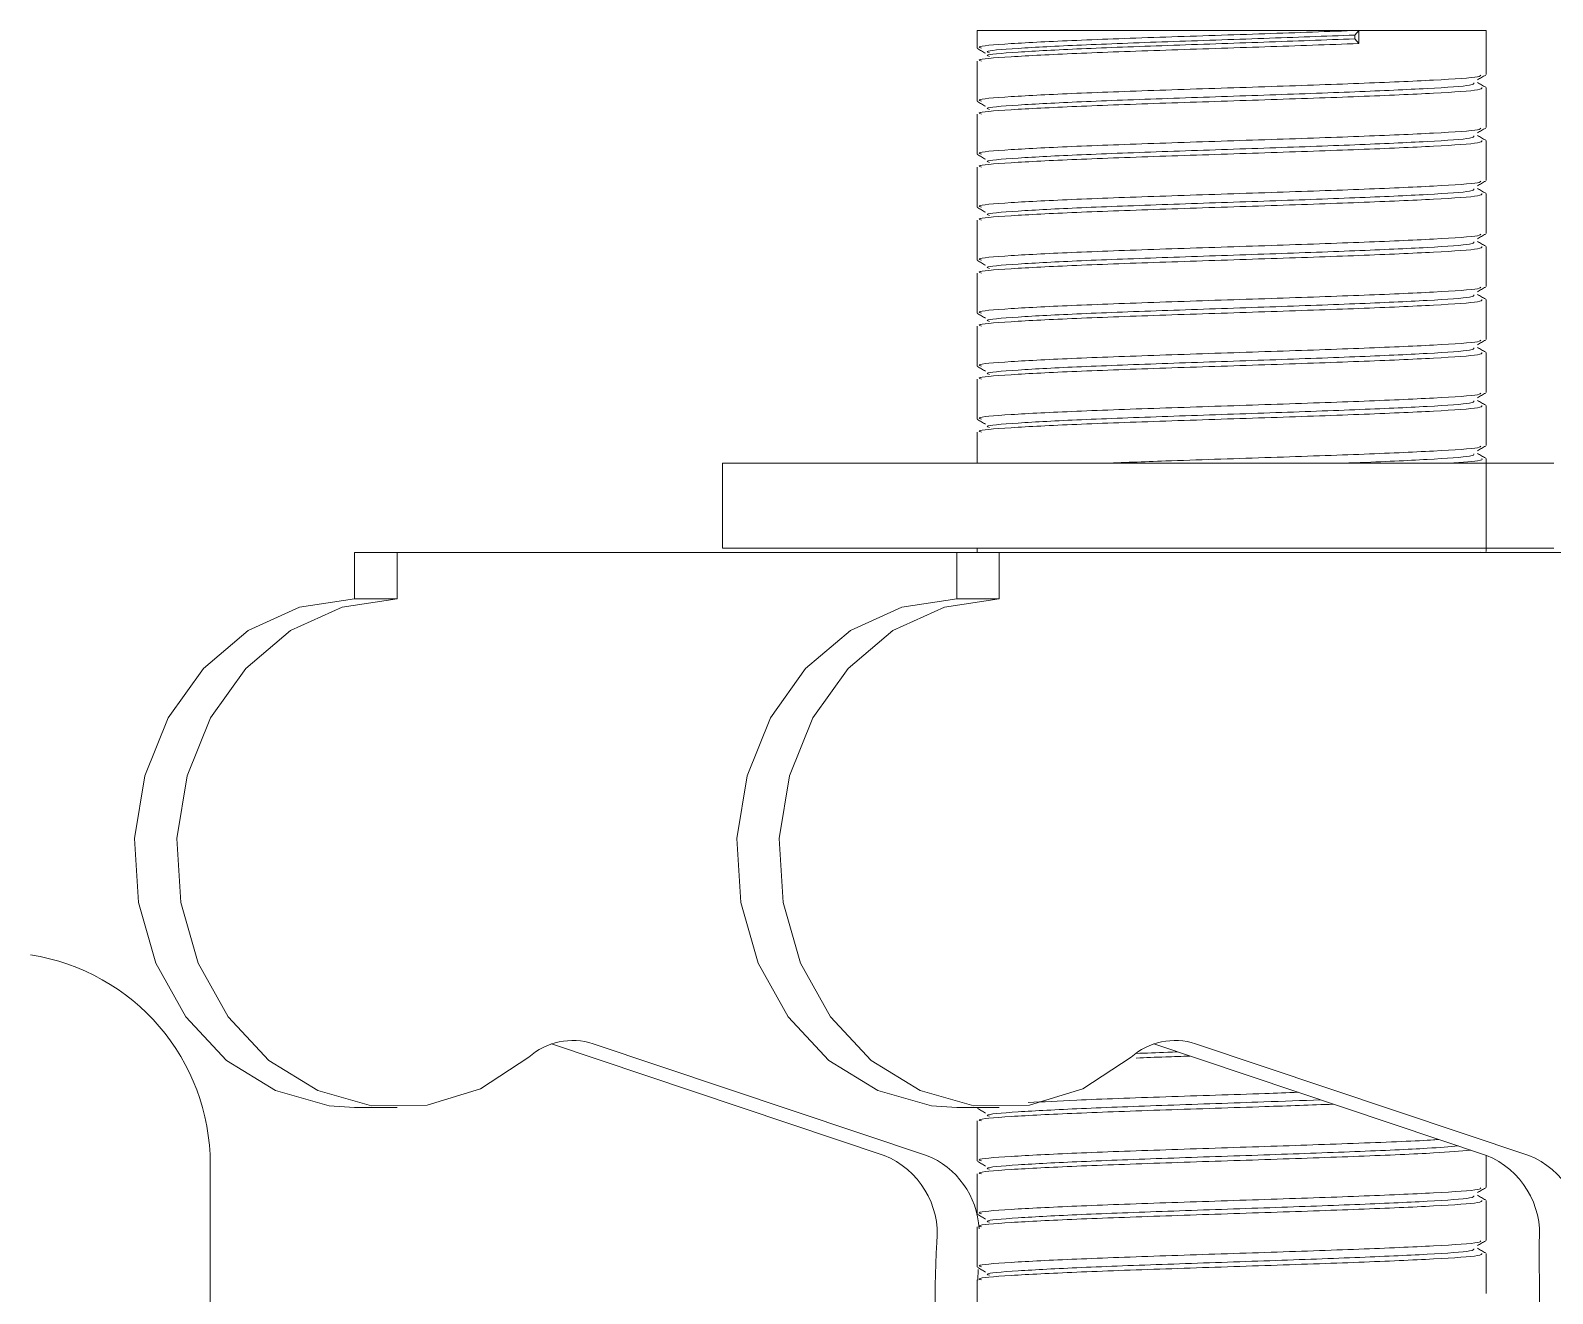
# Model space of a CAD drawing. Header units: millimetres. Extents: x 30710 to 48779, y -19256 to -8564.
# Drawn here: x 32360.98 to 32396.86, y -13469.74 to -13439.94 of the extents above; entities that cross this region are included whole.
import ezdxf

# ---------------------------------------------------------------- set-up
doc = ezdxf.new("R2010")
doc.units = ezdxf.units.MM
doc.header["$LTSCALE"] = 10
doc.layers.add('粗实线', color=4, linetype='Continuous', lineweight=18)

msp = doc.modelspace()

# ---------------------------------------------------------------- linework, layer by layer
at = {"layer": '粗实线'}
for p, q in [((32383.298, -13439.94), (32383.298, -13440.357)), ((32383.298, -13439.94), (32392.298, -13439.94)), ((32392.203, -13440.05), (32392.298, -13439.94)), ((32392.298, -13439.94), (32392.298, -13440.249)), ((32392.298, -13439.94), (32395.298, -13439.94)), ((32395.298, -13440.982), (32395.298, -13439.94)), ((32392.203, -13440.138), (32392.203, -13440.05)), ((32392.298, -13440.249), (32392.203, -13440.138)), ((32383.298, -13440.665), (32383.298, -13441.607)), ((32395.298, -13442.232), (32395.298, -13441.29)), ((32383.298, -13441.915), (32383.298, -13442.857)), ((32395.298, -13443.482), (32395.298, -13442.54)), ((32383.298, -13443.165), (32383.298, -13444.107)), ((32395.298, -13444.732), (32395.298, -13443.79)), ((32383.298, -13444.415), (32383.298, -13445.357)), ((32395.298, -13445.982), (32395.298, -13445.04)), ((32383.298, -13445.665), (32383.298, -13446.607)), ((32395.298, -13447.232), (32395.298, -13446.29)), ((32383.298, -13446.915), (32383.298, -13447.857)), ((32395.298, -13448.482), (32395.298, -13447.54)), ((32383.298, -13448.165), (32383.298, -13449.107)), ((32395.298, -13449.732), (32395.298, -13448.79)), ((32383.298, -13449.415), (32383.298, -13450.152)), ((32377.298, -13450.152), (32377.298, -13452.152)), ((32395.298, -13450.152), (32377.298, -13450.152)), ((32395.298, -13450.152), (32395.298, -13450.04)), ((32395.298, -13450.152), (32395.298, -13452.152)), ((32396.898, -13450.152), (32395.298, -13450.152)), ((32395.298, -13452.152), (32377.298, -13452.152)), ((32383.298, -13452.152), (32383.298, -13452.252)), ((32395.298, -13452.232), (32395.298, -13452.152)), ((32396.898, -13452.152), (32395.298, -13452.152)), ((32369.622, -13452.252), (32368.622, -13452.252)), ((32368.622, -13452.252), (32368.622, -13453.352)), ((32369.622, -13452.252), (32369.622, -13453.352)), ((32382.822, -13452.252), (32369.622, -13452.252)), ((32382.822, -13452.252), (32383.822, -13452.252)), ((32382.822, -13452.252), (32382.822, -13453.352)), ((32383.822, -13452.252), (32383.822, -13453.352)), ((32409.392, -13452.252), (32383.822, -13452.252)), ((32395.172, -13452.244), (32395.155, -13452.252)), ((32395.273, -13452.252), (32395.288, -13452.244)), ((32368.622, -13453.352), (32369.622, -13453.352)), ((32383.822, -13453.352), (32382.822, -13453.352)), ((32373.265, -13463.85), (32381.104, -13466.477)), ((32374.247, -13463.844), (32382.104, -13466.477)), ((32387.465, -13463.85), (32395.304, -13466.477)), ((32388.447, -13463.844), (32396.304, -13466.477)), ((32368.622, -13465.352), (32369.622, -13465.352)), ((32382.822, -13465.352), (32383.822, -13465.352)), ((32383.298, -13465.352), (32383.298, -13465.357)), ((32383.298, -13465.665), (32383.298, -13466.607)), ((32395.298, -13467.232), (32395.298, -13466.475)), ((32365.22, -13483.94), (32365.22, -13466.691)), ((32383.298, -13466.915), (32383.298, -13467.857)), ((32395.298, -13468.482), (32395.298, -13467.54)), ((32383.298, -13468.165), (32383.298, -13469.107)), ((32395.298, -13469.732), (32395.298, -13468.79)), ((32383.321, -13469.166), (32383.315, -13469.418)), ((32383.298, -13469.415), (32383.298, -13470.357))]:
    msp.add_line(p, q, dxfattribs=at)
for points in [[(32368.622, -13453.352), (32367.326, -13453.542), (32366.112, -13454.099), (32365.056, -13454.989), (32364.226, -13456.154), (32363.674, -13457.522), (32363.435, -13459.006), (32363.524, -13460.511), (32363.936, -13461.943), (32364.644, -13463.212), (32365.603, -13464.236), (32366.754, -13464.951), (32368.023, -13465.312), (32368.622, -13465.352)], [(32369.622, -13453.352), (32368.326, -13453.542), (32367.112, -13454.099), (32366.056, -13454.989), (32365.226, -13456.154), (32364.674, -13457.522), (32364.435, -13459.006), (32364.524, -13460.511), (32364.936, -13461.943), (32365.644, -13463.212), (32366.603, -13464.236), (32367.754, -13464.951), (32369.023, -13465.312), (32370.33, -13465.297), (32371.592, -13464.905), (32372.729, -13464.162)], [(32382.822, -13453.352), (32381.526, -13453.542), (32380.312, -13454.099), (32379.256, -13454.989), (32378.426, -13456.154), (32377.874, -13457.522), (32377.635, -13459.006), (32377.724, -13460.511), (32378.136, -13461.943), (32378.844, -13463.212), (32379.803, -13464.236), (32380.954, -13464.951), (32382.223, -13465.312), (32382.822, -13465.352)], [(32383.822, -13453.352), (32382.526, -13453.542), (32381.312, -13454.099), (32380.256, -13454.989), (32379.426, -13456.154), (32378.874, -13457.522), (32378.635, -13459.006), (32378.724, -13460.511), (32379.136, -13461.943), (32379.844, -13463.212), (32380.803, -13464.236), (32381.954, -13464.951), (32383.223, -13465.312), (32384.53, -13465.297), (32385.792, -13464.905), (32386.929, -13464.162)], [(32396.549, -13468.531), (32396.566, -13471.457), (32396.952, -13474.349), (32397.7, -13477.145), (32398.793, -13479.785), (32400.208, -13482.212), (32401.914, -13484.376), (32403.876, -13486.228), (32406.051, -13487.73), (32408.392, -13488.85)]]:
    msp.add_lwpolyline(points, dxfattribs=at)
for centre, radius, start, end in [((32360.22, -13466.691), 5, 0, 81.2538), ((32373.763, -13465.319), 1.552, 71.8249, 131.8021), ((32387.963, -13465.319), 1.552, 71.8249, 131.8021), ((32380.359, -13468.333), 2, 354.3295, 68.1377), ((32381.38, -13468.307), 1.967, 2.8599, 68.4275), ((32394.559, -13468.333), 2, 354.3295, 68.1377), ((32395.559, -13468.333), 2, 354.3295, 68.1377), ((32405.166, -13469.87), 22.856, 176.6421, 196.9094)]:
    msp.add_arc(centre, radius, start, end, dxfattribs=at)
for points, knots in [([(32392.298, -13439.94), (32391.573, -13439.966), (32390.122, -13440.018), (32387.702, -13440.096), (32385.541, -13440.174), (32384.006, -13440.252), (32383.259, -13440.313), (32383.372, -13440.348), (32383.4, -13440.357)], [0, 0, 0, 0, 1.691189, 3.382378, 5.073568, 6.764757, 8.455946, 9.018059, 9.018059, 9.018059, 9.018059]), ([(32392.298, -13440.249), (32391.573, -13440.275), (32390.122, -13440.327), (32387.702, -13440.405), (32385.541, -13440.483), (32384.006, -13440.561), (32383.259, -13440.622), (32383.372, -13440.657), (32383.4, -13440.665)], [0, 0, 0, 0, 1.691189, 3.382378, 5.073568, 6.764757, 8.455946, 9.018059, 9.018059, 9.018059, 9.018059]), ([(32392.203, -13440.05), (32391.5, -13440.076), (32390.096, -13440.128), (32387.753, -13440.206), (32385.661, -13440.285), (32384.175, -13440.363), (32383.451, -13440.423), (32383.561, -13440.458), (32383.588, -13440.467)], [0, 0, 0, 0, 1.637573, 3.275145, 4.912718, 6.550291, 8.187864, 8.732206, 8.732206, 8.732206, 8.732206]), ([(32392.203, -13440.138), (32391.5, -13440.164), (32390.096, -13440.217), (32387.753, -13440.295), (32385.661, -13440.373), (32384.175, -13440.451), (32383.452, -13440.512), (32383.561, -13440.546), (32383.588, -13440.555)], [0, 0, 0, 0, 1.63794, 3.275879, 4.913819, 6.551759, 8.189698, 8.731969, 8.731969, 8.731969, 8.731969]), ([(32383.308, -13440.369), (32383.34, -13440.387), (32383.404, -13440.424), (32383.467, -13440.461), (32383.499, -13440.48)], [0, 0, 0, 0, 0.1104787, 0.2209528, 0.2209528, 0.2209528, 0.2209528]), ([(32395.172, -13440.994), (32395.169, -13441.007), (32395.159, -13441.046), (32394.153, -13441.112), (32392.384, -13441.19), (32390.099, -13441.268), (32387.708, -13441.346), (32385.54, -13441.424), (32384.007, -13441.502), (32383.259, -13441.563), (32383.372, -13441.598), (32383.4, -13441.607)], [0, 0, 0, 0, 0.778444, 2.29667, 3.814896, 5.333123, 6.851349, 8.369575, 9.887802, 11.406028, 11.910652, 11.910652, 11.910652, 11.910652]), ([(32395.097, -13441.105), (32395.129, -13441.086), (32395.192, -13441.049), (32395.256, -13441.012), (32395.288, -13440.994)], [0, 0, 0, 0, 0.1104741, 0.2209528, 0.2209528, 0.2209528, 0.2209528]), ([(32395.196, -13441.29), (32395.197, -13441.308), (32395.198, -13441.351), (32394.16, -13441.421), (32392.382, -13441.499), (32390.099, -13441.577), (32387.708, -13441.655), (32385.54, -13441.733), (32384.007, -13441.811), (32383.259, -13441.872), (32383.372, -13441.907), (32383.4, -13441.915)], [0, 0, 0, 0, 0.99652, 2.48916, 3.9818, 5.47444, 6.967079, 8.459719, 9.952359, 11.444999, 11.941118, 11.941118, 11.941118, 11.941118]), ([(32395.008, -13441.18), (32395.009, -13441.197), (32395.01, -13441.241), (32394.005, -13441.31), (32392.284, -13441.388), (32390.074, -13441.467), (32387.759, -13441.545), (32385.659, -13441.623), (32384.175, -13441.701), (32383.452, -13441.762), (32383.561, -13441.796), (32383.588, -13441.805)], [0, 0, 0, 0, 0.965107, 2.410762, 3.856417, 5.302072, 6.747726, 8.193381, 9.639036, 11.084691, 11.563302, 11.563302, 11.563302, 11.563302]), ([(32395.288, -13441.279), (32395.256, -13441.261), (32395.192, -13441.224), (32395.128, -13441.187), (32395.096, -13441.168)], [0, 0, 0, 0, 0.1104904, 0.2209761, 0.2209761, 0.2209761, 0.2209761]), ([(32383.308, -13441.619), (32383.34, -13441.637), (32383.404, -13441.674), (32383.467, -13441.711), (32383.499, -13441.73)], [0, 0, 0, 0, 0.1104787, 0.2209528, 0.2209528, 0.2209528, 0.2209528]), ([(32395.172, -13442.244), (32395.169, -13442.257), (32395.159, -13442.296), (32394.153, -13442.362), (32392.384, -13442.44), (32390.099, -13442.518), (32387.708, -13442.596), (32385.54, -13442.674), (32384.007, -13442.752), (32383.259, -13442.813), (32383.372, -13442.848), (32383.4, -13442.857)], [0, 0, 0, 0, 0.778444, 2.29667, 3.814896, 5.333123, 6.851349, 8.369575, 9.887802, 11.406028, 11.910652, 11.910652, 11.910652, 11.910652]), ([(32395.008, -13442.43), (32395.009, -13442.447), (32395.01, -13442.491), (32394.005, -13442.56), (32392.284, -13442.638), (32390.074, -13442.717), (32387.759, -13442.795), (32385.659, -13442.873), (32384.175, -13442.951), (32383.452, -13443.012), (32383.561, -13443.046), (32383.588, -13443.055)], [0, 0, 0, 0, 0.965107, 2.410762, 3.856417, 5.302072, 6.747726, 8.193381, 9.639036, 11.084691, 11.563302, 11.563302, 11.563302, 11.563302]), ([(32395.288, -13442.529), (32395.256, -13442.511), (32395.192, -13442.474), (32395.128, -13442.437), (32395.096, -13442.418)], [0, 0, 0, 0, 0.1104904, 0.2209761, 0.2209761, 0.2209761, 0.2209761]), ([(32395.097, -13442.355), (32395.129, -13442.336), (32395.192, -13442.299), (32395.256, -13442.262), (32395.288, -13442.244)], [0, 0, 0, 0, 0.1104741, 0.2209528, 0.2209528, 0.2209528, 0.2209528]), ([(32395.196, -13442.54), (32395.197, -13442.558), (32395.198, -13442.601), (32394.16, -13442.671), (32392.382, -13442.749), (32390.099, -13442.827), (32387.708, -13442.905), (32385.54, -13442.983), (32384.007, -13443.061), (32383.259, -13443.122), (32383.372, -13443.157), (32383.4, -13443.165)], [0, 0, 0, 0, 0.99652, 2.48916, 3.9818, 5.47444, 6.967079, 8.459719, 9.952359, 11.444999, 11.941118, 11.941118, 11.941118, 11.941118]), ([(32383.308, -13442.869), (32383.34, -13442.887), (32383.404, -13442.924), (32383.467, -13442.961), (32383.499, -13442.98)], [0, 0, 0, 0, 0.1104787, 0.2209528, 0.2209528, 0.2209528, 0.2209528]), ([(32395.172, -13443.494), (32395.169, -13443.507), (32395.159, -13443.546), (32394.153, -13443.612), (32392.384, -13443.69), (32390.099, -13443.768), (32387.708, -13443.846), (32385.54, -13443.924), (32384.007, -13444.002), (32383.259, -13444.063), (32383.372, -13444.098), (32383.4, -13444.107)], [0, 0, 0, 0, 0.778444, 2.29667, 3.814896, 5.333123, 6.851349, 8.369575, 9.887802, 11.406028, 11.910652, 11.910652, 11.910652, 11.910652]), ([(32395.097, -13443.605), (32395.129, -13443.586), (32395.192, -13443.549), (32395.256, -13443.512), (32395.288, -13443.494)], [0, 0, 0, 0, 0.1104741, 0.2209528, 0.2209528, 0.2209528, 0.2209528]), ([(32395.196, -13443.79), (32395.197, -13443.808), (32395.198, -13443.851), (32394.16, -13443.921), (32392.382, -13443.999), (32390.099, -13444.077), (32387.708, -13444.155), (32385.54, -13444.233), (32384.007, -13444.311), (32383.259, -13444.372), (32383.372, -13444.407), (32383.4, -13444.415)], [0, 0, 0, 0, 0.99652, 2.48916, 3.9818, 5.47444, 6.967079, 8.459719, 9.952359, 11.444999, 11.941118, 11.941118, 11.941118, 11.941118]), ([(32395.008, -13443.68), (32395.009, -13443.697), (32395.01, -13443.741), (32394.005, -13443.81), (32392.284, -13443.888), (32390.074, -13443.967), (32387.759, -13444.045), (32385.659, -13444.123), (32384.175, -13444.201), (32383.452, -13444.262), (32383.561, -13444.296), (32383.588, -13444.305)], [0, 0, 0, 0, 0.965107, 2.410762, 3.856417, 5.302072, 6.747726, 8.193381, 9.639036, 11.084691, 11.563302, 11.563302, 11.563302, 11.563302]), ([(32395.288, -13443.779), (32395.256, -13443.761), (32395.192, -13443.724), (32395.128, -13443.687), (32395.096, -13443.668)], [0, 0, 0, 0, 0.1104904, 0.2209761, 0.2209761, 0.2209761, 0.2209761]), ([(32383.308, -13444.119), (32383.34, -13444.137), (32383.404, -13444.174), (32383.467, -13444.211), (32383.499, -13444.23)], [0, 0, 0, 0, 0.1104787, 0.2209528, 0.2209528, 0.2209528, 0.2209528]), ([(32395.172, -13444.744), (32395.169, -13444.757), (32395.159, -13444.796), (32394.153, -13444.862), (32392.384, -13444.94), (32390.099, -13445.018), (32387.708, -13445.096), (32385.54, -13445.174), (32384.007, -13445.252), (32383.259, -13445.313), (32383.372, -13445.348), (32383.4, -13445.357)], [0, 0, 0, 0, 0.778444, 2.29667, 3.814896, 5.333123, 6.851349, 8.369575, 9.887802, 11.406028, 11.910652, 11.910652, 11.910652, 11.910652]), ([(32395.008, -13444.93), (32395.009, -13444.947), (32395.01, -13444.991), (32394.005, -13445.06), (32392.284, -13445.138), (32390.074, -13445.217), (32387.759, -13445.295), (32385.659, -13445.373), (32384.175, -13445.451), (32383.452, -13445.512), (32383.561, -13445.546), (32383.588, -13445.555)], [0, 0, 0, 0, 0.965107, 2.410762, 3.856417, 5.302072, 6.747726, 8.193381, 9.639036, 11.084691, 11.563302, 11.563302, 11.563302, 11.563302]), ([(32395.288, -13445.029), (32395.256, -13445.011), (32395.192, -13444.974), (32395.128, -13444.937), (32395.096, -13444.918)], [0, 0, 0, 0, 0.1104904, 0.2209761, 0.2209761, 0.2209761, 0.2209761]), ([(32395.097, -13444.855), (32395.129, -13444.836), (32395.192, -13444.799), (32395.256, -13444.762), (32395.288, -13444.744)], [0, 0, 0, 0, 0.1104741, 0.2209528, 0.2209528, 0.2209528, 0.2209528]), ([(32395.196, -13445.04), (32395.197, -13445.058), (32395.198, -13445.101), (32394.16, -13445.171), (32392.382, -13445.249), (32390.099, -13445.327), (32387.708, -13445.405), (32385.54, -13445.483), (32384.007, -13445.561), (32383.259, -13445.622), (32383.372, -13445.657), (32383.4, -13445.665)], [0, 0, 0, 0, 0.99652, 2.48916, 3.9818, 5.47444, 6.967079, 8.459719, 9.952359, 11.444999, 11.941118, 11.941118, 11.941118, 11.941118]), ([(32383.308, -13445.369), (32383.34, -13445.387), (32383.404, -13445.424), (32383.467, -13445.461), (32383.499, -13445.48)], [0, 0, 0, 0, 0.1104787, 0.2209528, 0.2209528, 0.2209528, 0.2209528]), ([(32395.172, -13445.994), (32395.169, -13446.007), (32395.159, -13446.046), (32394.153, -13446.112), (32392.384, -13446.19), (32390.099, -13446.268), (32387.708, -13446.346), (32385.54, -13446.424), (32384.007, -13446.502), (32383.259, -13446.563), (32383.372, -13446.598), (32383.4, -13446.607)], [0, 0, 0, 0, 0.778444, 2.29667, 3.814896, 5.333123, 6.851349, 8.369575, 9.887802, 11.406028, 11.910652, 11.910652, 11.910652, 11.910652]), ([(32395.097, -13446.105), (32395.129, -13446.086), (32395.192, -13446.049), (32395.256, -13446.012), (32395.288, -13445.994)], [0, 0, 0, 0, 0.1104741, 0.2209528, 0.2209528, 0.2209528, 0.2209528]), ([(32395.196, -13446.29), (32395.197, -13446.308), (32395.198, -13446.351), (32394.16, -13446.421), (32392.382, -13446.499), (32390.099, -13446.577), (32387.708, -13446.655), (32385.54, -13446.733), (32384.007, -13446.811), (32383.259, -13446.872), (32383.372, -13446.907), (32383.4, -13446.915)], [0, 0, 0, 0, 0.99652, 2.48916, 3.9818, 5.47444, 6.967079, 8.459719, 9.952359, 11.444999, 11.941118, 11.941118, 11.941118, 11.941118]), ([(32395.008, -13446.18), (32395.009, -13446.197), (32395.01, -13446.241), (32394.005, -13446.31), (32392.284, -13446.388), (32390.074, -13446.467), (32387.759, -13446.545), (32385.659, -13446.623), (32384.175, -13446.701), (32383.452, -13446.762), (32383.561, -13446.796), (32383.588, -13446.805)], [0, 0, 0, 0, 0.965107, 2.410762, 3.856417, 5.302072, 6.747726, 8.193381, 9.639036, 11.084691, 11.563302, 11.563302, 11.563302, 11.563302]), ([(32395.288, -13446.279), (32395.256, -13446.261), (32395.192, -13446.224), (32395.128, -13446.187), (32395.096, -13446.168)], [0, 0, 0, 0, 0.1104904, 0.2209761, 0.2209761, 0.2209761, 0.2209761]), ([(32383.308, -13446.619), (32383.34, -13446.637), (32383.404, -13446.674), (32383.467, -13446.711), (32383.499, -13446.73)], [0, 0, 0, 0, 0.1104787, 0.2209528, 0.2209528, 0.2209528, 0.2209528]), ([(32395.172, -13447.244), (32395.169, -13447.257), (32395.159, -13447.296), (32394.153, -13447.362), (32392.384, -13447.44), (32390.099, -13447.518), (32387.708, -13447.596), (32385.54, -13447.674), (32384.007, -13447.752), (32383.259, -13447.813), (32383.372, -13447.848), (32383.4, -13447.857)], [0, 0, 0, 0, 0.778444, 2.29667, 3.814896, 5.333123, 6.851349, 8.369575, 9.887802, 11.406028, 11.910652, 11.910652, 11.910652, 11.910652]), ([(32395.008, -13447.43), (32395.009, -13447.447), (32395.01, -13447.491), (32394.005, -13447.56), (32392.284, -13447.638), (32390.074, -13447.717), (32387.759, -13447.795), (32385.659, -13447.873), (32384.175, -13447.951), (32383.452, -13448.012), (32383.561, -13448.046), (32383.588, -13448.055)], [0, 0, 0, 0, 0.965107, 2.410762, 3.856417, 5.302072, 6.747726, 8.193381, 9.639036, 11.084691, 11.563302, 11.563302, 11.563302, 11.563302]), ([(32395.288, -13447.529), (32395.256, -13447.511), (32395.192, -13447.474), (32395.128, -13447.437), (32395.096, -13447.418)], [0, 0, 0, 0, 0.1104904, 0.2209761, 0.2209761, 0.2209761, 0.2209761]), ([(32395.097, -13447.355), (32395.129, -13447.336), (32395.192, -13447.299), (32395.256, -13447.262), (32395.288, -13447.244)], [0, 0, 0, 0, 0.1104741, 0.2209528, 0.2209528, 0.2209528, 0.2209528]), ([(32395.196, -13447.54), (32395.197, -13447.558), (32395.198, -13447.601), (32394.16, -13447.671), (32392.382, -13447.749), (32390.099, -13447.827), (32387.708, -13447.905), (32385.54, -13447.983), (32384.007, -13448.061), (32383.259, -13448.122), (32383.372, -13448.157), (32383.4, -13448.165)], [0, 0, 0, 0, 0.99652, 2.48916, 3.9818, 5.47444, 6.967079, 8.459719, 9.952359, 11.444999, 11.941118, 11.941118, 11.941118, 11.941118]), ([(32383.308, -13447.869), (32383.34, -13447.887), (32383.404, -13447.924), (32383.467, -13447.961), (32383.499, -13447.98)], [0, 0, 0, 0, 0.1104787, 0.2209528, 0.2209528, 0.2209528, 0.2209528]), ([(32395.172, -13448.494), (32395.169, -13448.507), (32395.159, -13448.546), (32394.153, -13448.612), (32392.384, -13448.69), (32390.099, -13448.768), (32387.708, -13448.846), (32385.54, -13448.924), (32384.007, -13449.002), (32383.259, -13449.063), (32383.372, -13449.098), (32383.4, -13449.107)], [0, 0, 0, 0, 0.778444, 2.29667, 3.814896, 5.333123, 6.851349, 8.369575, 9.887802, 11.406028, 11.910652, 11.910652, 11.910652, 11.910652]), ([(32395.097, -13448.605), (32395.129, -13448.586), (32395.192, -13448.549), (32395.256, -13448.512), (32395.288, -13448.494)], [0, 0, 0, 0, 0.1104741, 0.2209528, 0.2209528, 0.2209528, 0.2209528]), ([(32395.196, -13448.79), (32395.197, -13448.808), (32395.198, -13448.851), (32394.16, -13448.921), (32392.382, -13448.999), (32390.099, -13449.077), (32387.708, -13449.155), (32385.54, -13449.233), (32384.007, -13449.311), (32383.259, -13449.372), (32383.372, -13449.407), (32383.4, -13449.415)], [0, 0, 0, 0, 0.99652, 2.48916, 3.9818, 5.47444, 6.967079, 8.459719, 9.952359, 11.444999, 11.941118, 11.941118, 11.941118, 11.941118]), ([(32395.008, -13448.68), (32395.009, -13448.697), (32395.01, -13448.741), (32394.005, -13448.81), (32392.284, -13448.888), (32390.074, -13448.967), (32387.759, -13449.045), (32385.659, -13449.123), (32384.175, -13449.201), (32383.452, -13449.262), (32383.561, -13449.296), (32383.588, -13449.305)], [0, 0, 0, 0, 0.965107, 2.410762, 3.856417, 5.302072, 6.747726, 8.193381, 9.639036, 11.084691, 11.563302, 11.563302, 11.563302, 11.563302]), ([(32395.288, -13448.779), (32395.256, -13448.761), (32395.192, -13448.724), (32395.128, -13448.687), (32395.096, -13448.668)], [0, 0, 0, 0, 0.1104904, 0.2209761, 0.2209761, 0.2209761, 0.2209761]), ([(32383.308, -13449.119), (32383.34, -13449.137), (32383.404, -13449.174), (32383.467, -13449.211), (32383.499, -13449.23)], [0, 0, 0, 0, 0.1104787, 0.2209528, 0.2209528, 0.2209528, 0.2209528]), ([(32395.172, -13449.744), (32395.169, -13449.757), (32395.159, -13449.796), (32394.153, -13449.862), (32392.381, -13449.94), (32390.109, -13450.018), (32387.897, -13450.089), (32386.725, -13450.134), (32386.235, -13450.152)], [0, 0, 0, 0, 0.87801, 2.590425, 4.302839, 6.015254, 7.727669, 8.958974, 8.958974, 8.958974, 8.958974]), ([(32395.008, -13449.93), (32395.01, -13449.947), (32395.014, -13449.991), (32393.985, -13450.06), (32392.802, -13450.117), (32391.948, -13450.148), (32391.818, -13450.152)], [0, 0, 0, 0, 0.754313, 1.884214, 3.014115, 3.21642, 3.21642, 3.21642, 3.21642]), ([(32395.288, -13450.029), (32395.256, -13450.011), (32395.192, -13449.974), (32395.128, -13449.937), (32395.096, -13449.918)], [0, 0, 0, 0, 0.1104904, 0.2209761, 0.2209761, 0.2209761, 0.2209761]), ([(32395.097, -13449.855), (32395.129, -13449.836), (32395.192, -13449.799), (32395.256, -13449.762), (32395.288, -13449.744)], [0, 0, 0, 0, 0.1104741, 0.2209528, 0.2209528, 0.2209528, 0.2209528]), ([(32395.196, -13450.04), (32395.207, -13450.058), (32395.232, -13450.095), (32394.624, -13450.132), (32394.298, -13450.152)], [0, 0, 0, 0, 0.4321806, 0.9292979, 0.9292979, 0.9292979, 0.9292979]), ([(32388.021, -13464.037), (32387.945, -13464.039), (32387.588, -13464.052), (32387.285, -13464.064), (32387.046, -13464.073)], [0, 0, 0, 0, 0.2088916, 0.9758435, 0.9758435, 0.9758435, 0.9758435]), ([(32388.317, -13464.136), (32388.122, -13464.142), (32387.663, -13464.157), (32387.273, -13464.172), (32387.048, -13464.181)], [0, 0, 0, 0, 0.538568, 1.269648, 1.269648, 1.269648, 1.269648]), ([(32390.867, -13464.99), (32390.607, -13465), (32389.616, -13465.035), (32387.709, -13465.096), (32385.686, -13465.168), (32384.854, -13465.213), (32384.499, -13465.232)], [0, 0, 0, 0, 0.729382, 2.786947, 4.844512, 6.372865, 6.372865, 6.372865, 6.372865]), ([(32383.308, -13465.369), (32383.34, -13465.387), (32383.404, -13465.424), (32383.467, -13465.461), (32383.499, -13465.48)], [0, 0, 0, 0, 0.1104787, 0.2209528, 0.2209528, 0.2209528, 0.2209528]), ([(32391.701, -13465.27), (32391.169, -13465.289), (32389.91, -13465.334), (32387.7, -13465.405), (32385.542, -13465.483), (32384.006, -13465.561), (32383.259, -13465.622), (32383.372, -13465.657), (32383.4, -13465.665)], [0, 0, 0, 0, 1.214889, 2.878022, 4.541155, 6.204288, 7.867422, 8.420209, 8.420209, 8.420209, 8.420209]), ([(32391.396, -13465.168), (32390.956, -13465.184), (32389.811, -13465.226), (32387.75, -13465.295), (32385.661, -13465.373), (32384.174, -13465.451), (32383.452, -13465.512), (32383.561, -13465.546), (32383.588, -13465.555)], [0, 0, 0, 0, 0.998521, 2.597816, 4.197112, 5.796408, 7.395703, 7.92518, 7.92518, 7.92518, 7.92518]), ([(32394.185, -13466.102), (32394.144, -13466.105), (32393.771, -13466.135), (32392.326, -13466.19), (32390.114, -13466.268), (32387.704, -13466.346), (32385.541, -13466.424), (32384.006, -13466.502), (32383.259, -13466.563), (32383.372, -13466.598), (32383.4, -13466.607)], [0, 0, 0, 0, 0.207198, 1.896939, 3.58668, 5.276421, 6.966162, 8.655904, 10.345645, 10.907276, 10.907276, 10.907276, 10.907276]), ([(32394.937, -13466.354), (32394.687, -13466.376), (32394.142, -13466.424), (32392.362, -13466.499), (32390.105, -13466.577), (32387.707, -13466.655), (32385.54, -13466.733), (32384.007, -13466.811), (32383.259, -13466.872), (32383.372, -13466.907), (32383.4, -13466.915)], [0, 0, 0, 0, 1.378302, 3.00218, 4.626057, 6.249935, 7.873813, 9.497691, 11.121569, 11.661309, 11.661309, 11.661309, 11.661309]), ([(32394.636, -13466.253), (32394.426, -13466.272), (32393.927, -13466.317), (32392.261, -13466.388), (32390.08, -13466.467), (32387.757, -13466.545), (32385.66, -13466.623), (32384.175, -13466.701), (32383.452, -13466.762), (32383.561, -13466.796), (32383.588, -13466.805)], [0, 0, 0, 0, 1.151574, 2.733946, 4.316318, 5.89869, 7.481062, 9.063434, 10.645806, 11.169679, 11.169679, 11.169679, 11.169679]), ([(32383.308, -13466.619), (32383.34, -13466.637), (32383.404, -13466.674), (32383.467, -13466.711), (32383.499, -13466.73)], [0, 0, 0, 0, 0.1104787, 0.2209528, 0.2209528, 0.2209528, 0.2209528]), ([(32395.172, -13467.244), (32395.169, -13467.257), (32395.159, -13467.296), (32394.153, -13467.362), (32392.384, -13467.44), (32390.099, -13467.518), (32387.708, -13467.596), (32385.54, -13467.674), (32384.007, -13467.752), (32383.259, -13467.813), (32383.372, -13467.848), (32383.4, -13467.857)], [0, 0, 0, 0, 0.778444, 2.29667, 3.814896, 5.333123, 6.851349, 8.369575, 9.887802, 11.406028, 11.910652, 11.910652, 11.910652, 11.910652]), ([(32395.196, -13467.54), (32395.197, -13467.558), (32395.198, -13467.601), (32394.16, -13467.671), (32392.382, -13467.749), (32390.099, -13467.827), (32387.708, -13467.905), (32385.54, -13467.983), (32384.007, -13468.061), (32383.259, -13468.122), (32383.372, -13468.157), (32383.4, -13468.165)], [0, 0, 0, 0, 0.99652, 2.48916, 3.9818, 5.47444, 6.967079, 8.459719, 9.952359, 11.444999, 11.941118, 11.941118, 11.941118, 11.941118]), ([(32395.008, -13467.43), (32395.009, -13467.447), (32395.01, -13467.491), (32394.005, -13467.56), (32392.284, -13467.638), (32390.074, -13467.717), (32387.759, -13467.795), (32385.659, -13467.873), (32384.175, -13467.951), (32383.452, -13468.012), (32383.561, -13468.046), (32383.588, -13468.055)], [0, 0, 0, 0, 0.965107, 2.410762, 3.856417, 5.302072, 6.747726, 8.193381, 9.639036, 11.084691, 11.563302, 11.563302, 11.563302, 11.563302]), ([(32395.288, -13467.529), (32395.256, -13467.511), (32395.192, -13467.474), (32395.128, -13467.437), (32395.096, -13467.418)], [0, 0, 0, 0, 0.1104904, 0.2209761, 0.2209761, 0.2209761, 0.2209761]), ([(32395.097, -13467.355), (32395.129, -13467.336), (32395.192, -13467.299), (32395.256, -13467.262), (32395.288, -13467.244)], [0, 0, 0, 0, 0.1104741, 0.2209528, 0.2209528, 0.2209528, 0.2209528]), ([(32383.308, -13467.869), (32383.34, -13467.887), (32383.404, -13467.924), (32383.467, -13467.961), (32383.499, -13467.98)], [0, 0, 0, 0, 0.1104787, 0.2209528, 0.2209528, 0.2209528, 0.2209528]), ([(32395.172, -13468.494), (32395.169, -13468.507), (32395.159, -13468.546), (32394.153, -13468.612), (32392.384, -13468.69), (32390.099, -13468.768), (32387.708, -13468.846), (32385.54, -13468.924), (32384.007, -13469.002), (32383.259, -13469.063), (32383.372, -13469.098), (32383.4, -13469.107)], [0, 0, 0, 0, 0.778444, 2.29667, 3.814896, 5.333123, 6.851349, 8.369575, 9.887802, 11.406028, 11.910652, 11.910652, 11.910652, 11.910652]), ([(32395.097, -13468.605), (32395.129, -13468.586), (32395.192, -13468.549), (32395.256, -13468.512), (32395.288, -13468.494)], [0, 0, 0, 0, 0.1104741, 0.2209528, 0.2209528, 0.2209528, 0.2209528]), ([(32395.196, -13468.79), (32395.197, -13468.808), (32395.198, -13468.851), (32394.16, -13468.921), (32392.382, -13468.999), (32390.099, -13469.077), (32387.708, -13469.155), (32385.54, -13469.233), (32384.007, -13469.311), (32383.259, -13469.372), (32383.372, -13469.407), (32383.4, -13469.415)], [0, 0, 0, 0, 0.99652, 2.48916, 3.9818, 5.47444, 6.967079, 8.459719, 9.952359, 11.444999, 11.941118, 11.941118, 11.941118, 11.941118]), ([(32395.008, -13468.68), (32395.009, -13468.697), (32395.01, -13468.741), (32394.005, -13468.81), (32392.284, -13468.888), (32390.074, -13468.967), (32387.759, -13469.045), (32385.659, -13469.123), (32384.175, -13469.201), (32383.452, -13469.262), (32383.561, -13469.296), (32383.588, -13469.305)], [0, 0, 0, 0, 0.965107, 2.410762, 3.856417, 5.302072, 6.747726, 8.193381, 9.639036, 11.084691, 11.563302, 11.563302, 11.563302, 11.563302]), ([(32395.288, -13468.779), (32395.256, -13468.761), (32395.192, -13468.724), (32395.128, -13468.687), (32395.096, -13468.668)], [0, 0, 0, 0, 0.1104904, 0.2209761, 0.2209761, 0.2209761, 0.2209761]), ([(32383.308, -13469.119), (32383.34, -13469.137), (32383.404, -13469.174), (32383.467, -13469.211), (32383.499, -13469.23)], [0, 0, 0, 0, 0.1104787, 0.2209528, 0.2209528, 0.2209528, 0.2209528])]:
    msp.add_open_spline(points, degree=3, knots=knots, dxfattribs=at)

doc.saveas('drawing.dxf')
